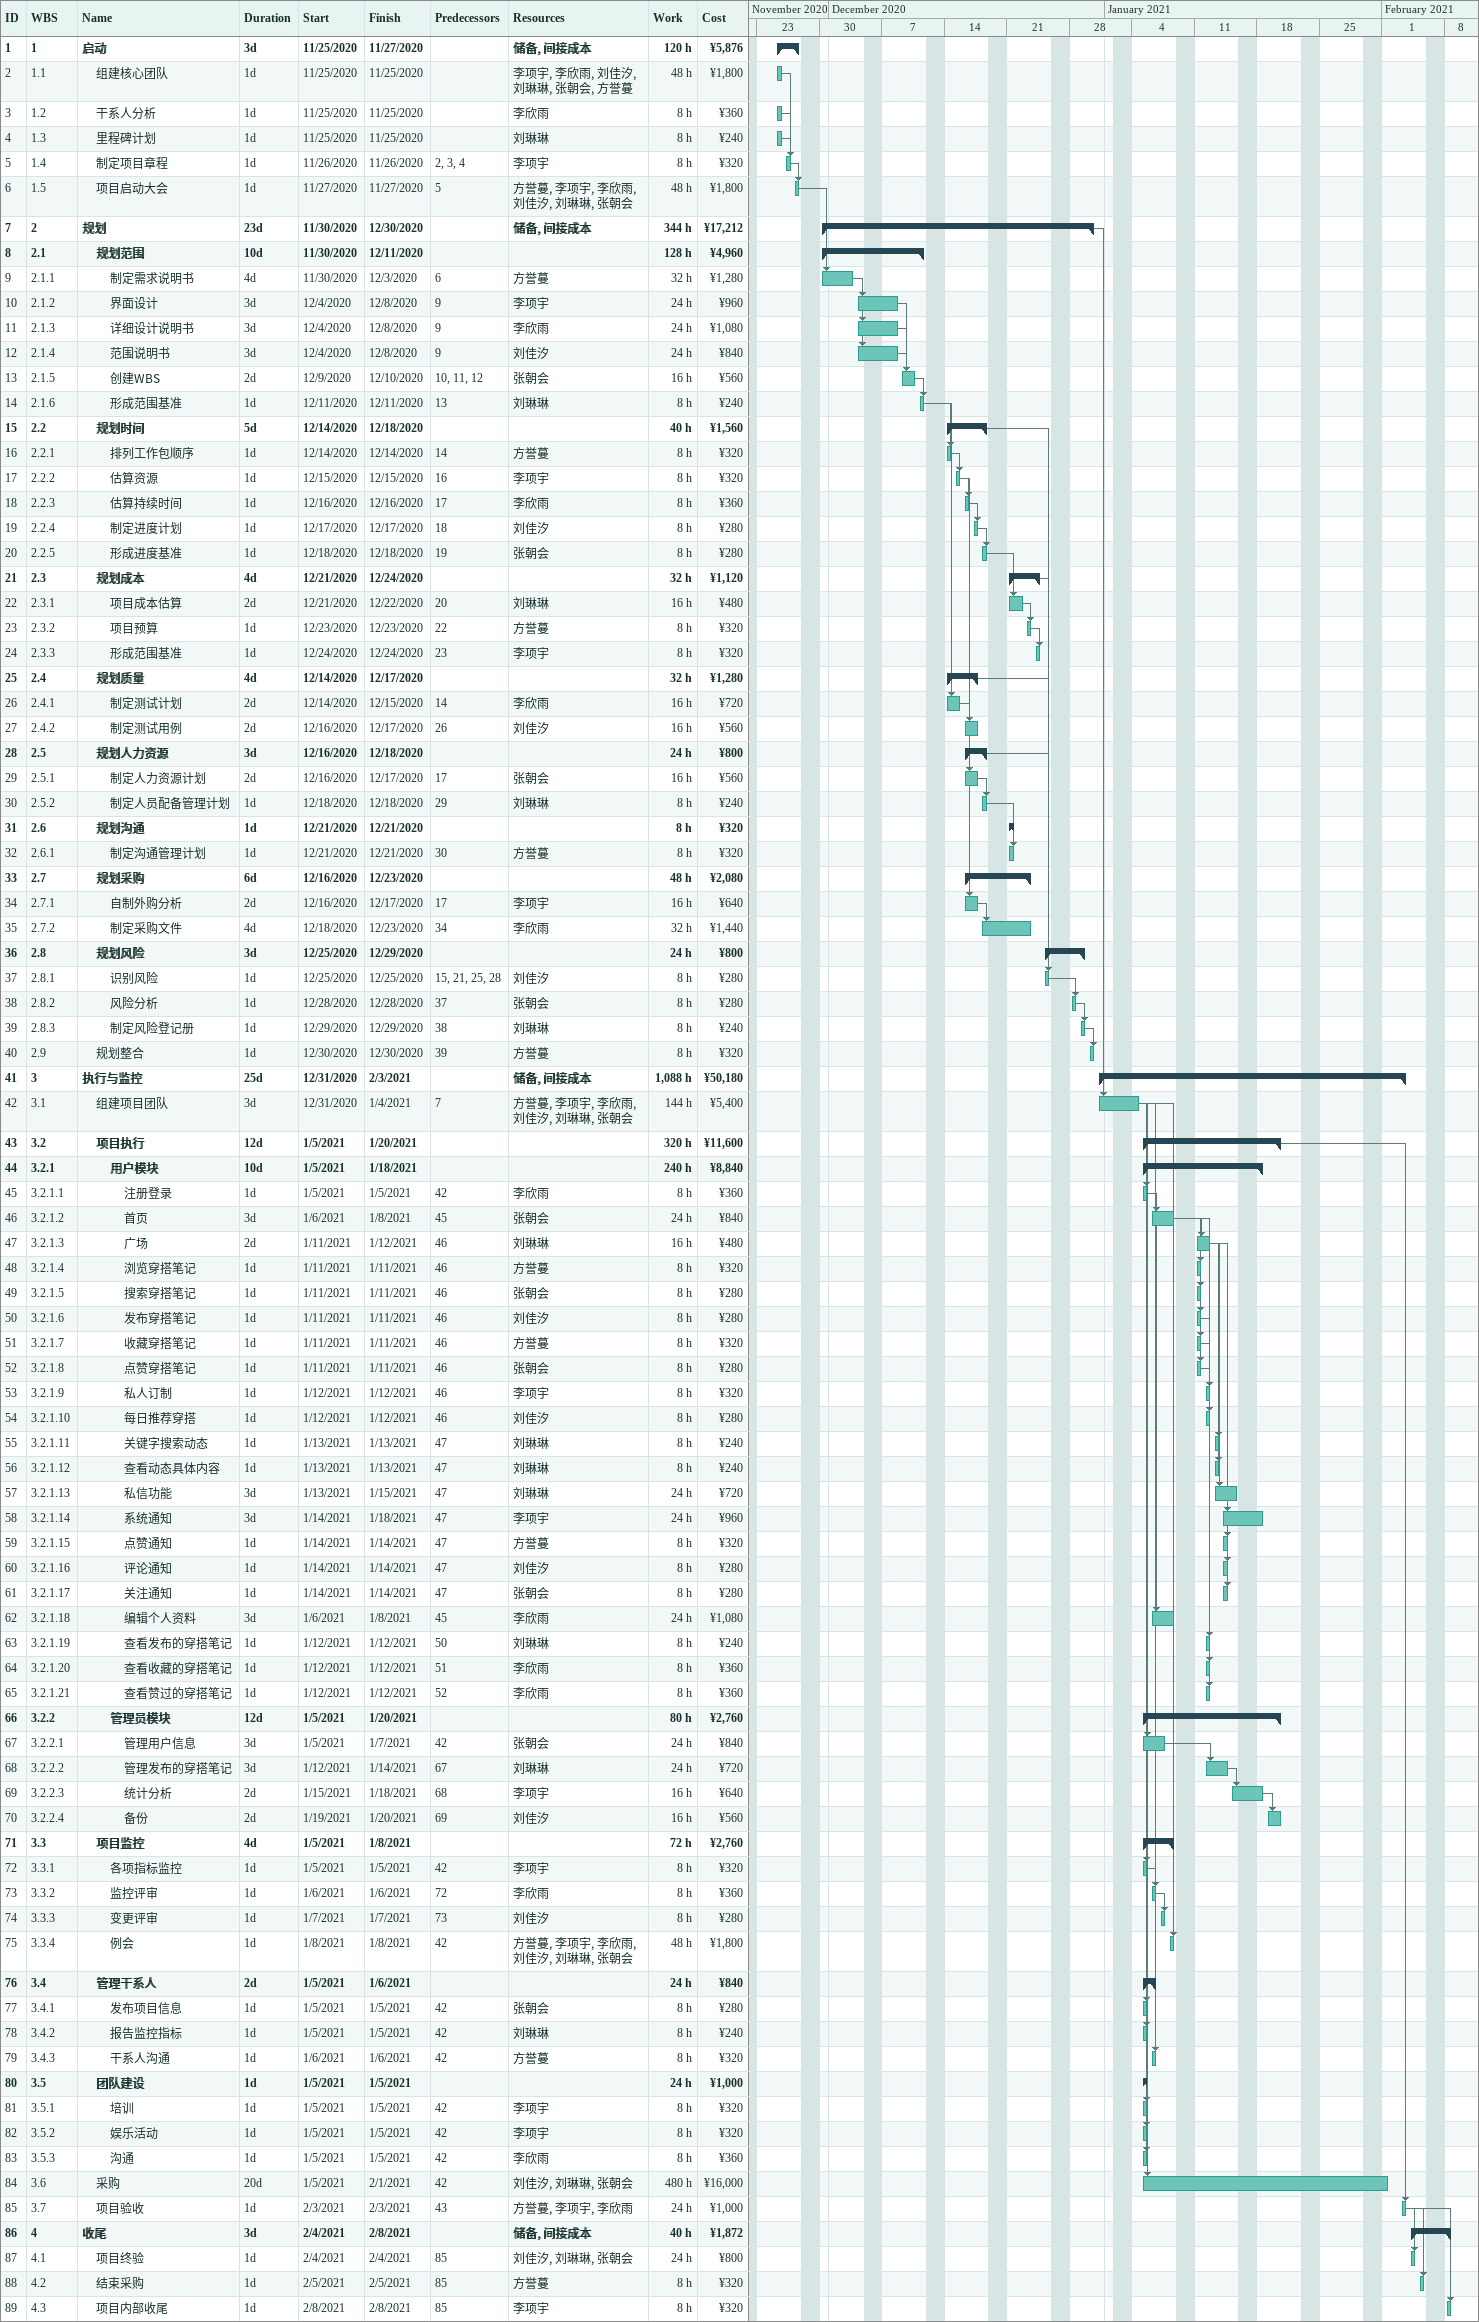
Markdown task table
| ID | WBS | Task | Duration | Start | Finish | Predecessors | Resources | Work (h) | Cost (¥) |
|---|---|---|---|---|---|---|---|---|---|
| 1 | 1 | **启动** | 3d | 2020-11-25 | 2020-11-27 |  | 储备, 间接成本 | 120 | 5876 |
| 2 | 1.1 | 组建核心团队 | 1d | 2020-11-25 | 2020-11-25 |  | 李项宇, 李欣雨, 刘佳汐, 刘琳琳, 张朝会, 方誉蔓 | 48 | 1800 |
| 3 | 1.2 | 干系人分析 | 1d | 2020-11-25 | 2020-11-25 |  | 李欣雨 | 8 | 360 |
| 4 | 1.3 | 里程碑计划 | 1d | 2020-11-25 | 2020-11-25 |  | 刘琳琳 | 8 | 240 |
| 5 | 1.4 | 制定项目章程 | 1d | 2020-11-26 | 2020-11-26 | 2, 3, 4 | 李项宇 | 8 | 320 |
| 6 | 1.5 | 项目启动大会 | 1d | 2020-11-27 | 2020-11-27 | 5 | 方誉蔓, 李项宇, 李欣雨, 刘佳汐, 刘琳琳, 张朝会 | 48 | 1800 |
| 7 | 2 | **规划** | 23d | 2020-11-30 | 2020-12-30 |  | 储备, 间接成本 | 344 | 17212 |
| 8 | 2.1 | **规划范围** | 10d | 2020-11-30 | 2020-12-11 |  |  | 128 | 4960 |
| 9 | 2.1.1 | 制定需求说明书 | 4d | 2020-11-30 | 2020-12-03 | 6 | 方誉蔓 | 32 | 1280 |
| 10 | 2.1.2 | 界面设计 | 3d | 2020-12-04 | 2020-12-08 | 9 | 李项宇 | 24 | 960 |
| 11 | 2.1.3 | 详细设计说明书 | 3d | 2020-12-04 | 2020-12-08 | 9 | 李欣雨 | 24 | 1080 |
| 12 | 2.1.4 | 范围说明书 | 3d | 2020-12-04 | 2020-12-08 | 9 | 刘佳汐 | 24 | 840 |
| 13 | 2.1.5 | 创建WBS | 2d | 2020-12-09 | 2020-12-10 | 10, 11, 12 | 张朝会 | 16 | 560 |
| 14 | 2.1.6 | 形成范围基准 | 1d | 2020-12-11 | 2020-12-11 | 13 | 刘琳琳 | 8 | 240 |
| 15 | 2.2 | **规划时间** | 5d | 2020-12-14 | 2020-12-18 |  |  | 40 | 1560 |
| 16 | 2.2.1 | 排列工作包顺序 | 1d | 2020-12-14 | 2020-12-14 | 14 | 方誉蔓 | 8 | 320 |
| 17 | 2.2.2 | 估算资源 | 1d | 2020-12-15 | 2020-12-15 | 16 | 李项宇 | 8 | 320 |
| 18 | 2.2.3 | 估算持续时间 | 1d | 2020-12-16 | 2020-12-16 | 17 | 李欣雨 | 8 | 360 |
| 19 | 2.2.4 | 制定进度计划 | 1d | 2020-12-17 | 2020-12-17 | 18 | 刘佳汐 | 8 | 280 |
| 20 | 2.2.5 | 形成进度基准 | 1d | 2020-12-18 | 2020-12-18 | 19 | 张朝会 | 8 | 280 |
| 21 | 2.3 | **规划成本** | 4d | 2020-12-21 | 2020-12-24 |  |  | 32 | 1120 |
| 22 | 2.3.1 | 项目成本估算 | 2d | 2020-12-21 | 2020-12-22 | 20 | 刘琳琳 | 16 | 480 |
| 23 | 2.3.2 | 项目预算 | 1d | 2020-12-23 | 2020-12-23 | 22 | 方誉蔓 | 8 | 320 |
| 24 | 2.3.3 | 形成范围基准 | 1d | 2020-12-24 | 2020-12-24 | 23 | 李项宇 | 8 | 320 |
| 25 | 2.4 | **规划质量** | 4d | 2020-12-14 | 2020-12-17 |  |  | 32 | 1280 |
| 26 | 2.4.1 | 制定测试计划 | 2d | 2020-12-14 | 2020-12-15 | 14 | 李欣雨 | 16 | 720 |
| 27 | 2.4.2 | 制定测试用例 | 2d | 2020-12-16 | 2020-12-17 | 26 | 刘佳汐 | 16 | 560 |
| 28 | 2.5 | **规划人力资源** | 3d | 2020-12-16 | 2020-12-18 |  |  | 24 | 800 |
| 29 | 2.5.1 | 制定人力资源计划 | 2d | 2020-12-16 | 2020-12-17 | 17 | 张朝会 | 16 | 560 |
| 30 | 2.5.2 | 制定人员配备管理计划 | 1d | 2020-12-18 | 2020-12-18 | 29 | 刘琳琳 | 8 | 240 |
| 31 | 2.6 | **规划沟通** | 1d | 2020-12-21 | 2020-12-21 |  |  | 8 | 320 |
| 32 | 2.6.1 | 制定沟通管理计划 | 1d | 2020-12-21 | 2020-12-21 | 30 | 方誉蔓 | 8 | 320 |
| 33 | 2.7 | **规划采购** | 6d | 2020-12-16 | 2020-12-23 |  |  | 48 | 2080 |
| 34 | 2.7.1 | 自制外购分析 | 2d | 2020-12-16 | 2020-12-17 | 17 | 李项宇 | 16 | 640 |
| 35 | 2.7.2 | 制定采购文件 | 4d | 2020-12-18 | 2020-12-23 | 34 | 李欣雨 | 32 | 1440 |
| 36 | 2.8 | **规划风险** | 3d | 2020-12-25 | 2020-12-29 |  |  | 24 | 800 |
| 37 | 2.8.1 | 识别风险 | 1d | 2020-12-25 | 2020-12-25 | 15, 21, 25, 28 | 刘佳汐 | 8 | 280 |
| 38 | 2.8.2 | 风险分析 | 1d | 2020-12-28 | 2020-12-28 | 37 | 张朝会 | 8 | 280 |
| 39 | 2.8.3 | 制定风险登记册 | 1d | 2020-12-29 | 2020-12-29 | 38 | 刘琳琳 | 8 | 240 |
| 40 | 2.9 | 规划整合 | 1d | 2020-12-30 | 2020-12-30 | 39 | 方誉蔓 | 8 | 320 |
| 41 | 3 | **执行与监控** | 25d | 2020-12-31 | 2021-02-03 |  | 储备, 间接成本 | 1088 | 50180 |
| 42 | 3.1 | 组建项目团队 | 3d | 2020-12-31 | 2021-01-04 | 7 | 方誉蔓, 李项宇, 李欣雨, 刘佳汐, 刘琳琳, 张朝会 | 144 | 5400 |
| 43 | 3.2 | **项目执行** | 12d | 2021-01-05 | 2021-01-20 |  |  | 320 | 11600 |
| 44 | 3.2.1 | **用户模块** | 10d | 2021-01-05 | 2021-01-18 |  |  | 240 | 8840 |
| 45 | 3.2.1.1 | 注册登录 | 1d | 2021-01-05 | 2021-01-05 | 42 | 李欣雨 | 8 | 360 |
| 46 | 3.2.1.2 | 首页 | 3d | 2021-01-06 | 2021-01-08 | 45 | 张朝会 | 24 | 840 |
| 47 | 3.2.1.3 | 广场 | 2d | 2021-01-11 | 2021-01-12 | 46 | 刘琳琳 | 16 | 480 |
| 48 | 3.2.1.4 | 浏览穿搭笔记 | 1d | 2021-01-11 | 2021-01-11 | 46 | 方誉蔓 | 8 | 320 |
| 49 | 3.2.1.5 | 搜索穿搭笔记 | 1d | 2021-01-11 | 2021-01-11 | 46 | 张朝会 | 8 | 280 |
| 50 | 3.2.1.6 | 发布穿搭笔记 | 1d | 2021-01-11 | 2021-01-11 | 46 | 刘佳汐 | 8 | 280 |
| 51 | 3.2.1.7 | 收藏穿搭笔记 | 1d | 2021-01-11 | 2021-01-11 | 46 | 方誉蔓 | 8 | 320 |
| 52 | 3.2.1.8 | 点赞穿搭笔记 | 1d | 2021-01-11 | 2021-01-11 | 46 | 张朝会 | 8 | 280 |
| 53 | 3.2.1.9 | 私人订制 | 1d | 2021-01-12 | 2021-01-12 | 46 | 李项宇 | 8 | 320 |
| 54 | 3.2.1.10 | 每日推荐穿搭 | 1d | 2021-01-12 | 2021-01-12 | 46 | 刘佳汐 | 8 | 280 |
| 55 | 3.2.1.11 | 关键字搜索动态 | 1d | 2021-01-13 | 2021-01-13 | 47 | 刘琳琳 | 8 | 240 |
| 56 | 3.2.1.12 | 查看动态具体内容 | 1d | 2021-01-13 | 2021-01-13 | 47 | 刘琳琳 | 8 | 240 |
| 57 | 3.2.1.13 | 私信功能 | 3d | 2021-01-13 | 2021-01-15 | 47 | 刘琳琳 | 24 | 720 |
| 58 | 3.2.1.14 | 系统通知 | 3d | 2021-01-14 | 2021-01-18 | 47 | 李项宇 | 24 | 960 |
| 59 | 3.2.1.15 | 点赞通知 | 1d | 2021-01-14 | 2021-01-14 | 47 | 方誉蔓 | 8 | 320 |
| 60 | 3.2.1.16 | 评论通知 | 1d | 2021-01-14 | 2021-01-14 | 47 | 刘佳汐 | 8 | 280 |
| 61 | 3.2.1.17 | 关注通知 | 1d | 2021-01-14 | 2021-01-14 | 47 | 张朝会 | 8 | 280 |
| 62 | 3.2.1.18 | 编辑个人资料 | 3d | 2021-01-06 | 2021-01-08 | 45 | 李欣雨 | 24 | 1080 |
| 63 | 3.2.1.19 | 查看发布的穿搭笔记 | 1d | 2021-01-12 | 2021-01-12 | 50 | 刘琳琳 | 8 | 240 |
| 64 | 3.2.1.20 | 查看收藏的穿搭笔记 | 1d | 2021-01-12 | 2021-01-12 | 51 | 李欣雨 | 8 | 360 |
| 65 | 3.2.1.21 | 查看赞过的穿搭笔记 | 1d | 2021-01-12 | 2021-01-12 | 52 | 李欣雨 | 8 | 360 |
| 66 | 3.2.2 | **管理员模块** | 12d | 2021-01-05 | 2021-01-20 |  |  | 80 | 2760 |
| 67 | 3.2.2.1 | 管理用户信息 | 3d | 2021-01-05 | 2021-01-07 | 42 | 张朝会 | 24 | 840 |
| 68 | 3.2.2.2 | 管理发布的穿搭笔记 | 3d | 2021-01-12 | 2021-01-14 | 67 | 刘琳琳 | 24 | 720 |
| 69 | 3.2.2.3 | 统计分析 | 2d | 2021-01-15 | 2021-01-18 | 68 | 李项宇 | 16 | 640 |
| 70 | 3.2.2.4 | 备份 | 2d | 2021-01-19 | 2021-01-20 | 69 | 刘佳汐 | 16 | 560 |
| 71 | 3.3 | **项目监控** | 4d | 2021-01-05 | 2021-01-08 |  |  | 72 | 2760 |
| 72 | 3.3.1 | 各项指标监控 | 1d | 2021-01-05 | 2021-01-05 | 42 | 李项宇 | 8 | 320 |
| 73 | 3.3.2 | 监控评审 | 1d | 2021-01-06 | 2021-01-06 | 72 | 李欣雨 | 8 | 360 |
| 74 | 3.3.3 | 变更评审 | 1d | 2021-01-07 | 2021-01-07 | 73 | 刘佳汐 | 8 | 280 |
| 75 | 3.3.4 | 例会 | 1d | 2021-01-08 | 2021-01-08 | 42 | 方誉蔓, 李项宇, 李欣雨, 刘佳汐, 刘琳琳, 张朝会 | 48 | 1800 |
| 76 | 3.4 | **管理干系人** | 2d | 2021-01-05 | 2021-01-06 |  |  | 24 | 840 |
| 77 | 3.4.1 | 发布项目信息 | 1d | 2021-01-05 | 2021-01-05 | 42 | 张朝会 | 8 | 280 |
| 78 | 3.4.2 | 报告监控指标 | 1d | 2021-01-05 | 2021-01-05 | 42 | 刘琳琳 | 8 | 240 |
| 79 | 3.4.3 | 干系人沟通 | 1d | 2021-01-06 | 2021-01-06 | 42 | 方誉蔓 | 8 | 320 |
| 80 | 3.5 | **团队建设** | 1d | 2021-01-05 | 2021-01-05 |  |  | 24 | 1000 |
| 81 | 3.5.1 | 培训 | 1d | 2021-01-05 | 2021-01-05 | 42 | 李项宇 | 8 | 320 |
| 82 | 3.5.2 | 娱乐活动 | 1d | 2021-01-05 | 2021-01-05 | 42 | 李项宇 | 8 | 320 |
| 83 | 3.5.3 | 沟通 | 1d | 2021-01-05 | 2021-01-05 | 42 | 李欣雨 | 8 | 360 |
| 84 | 3.6 | 采购 | 20d | 2021-01-05 | 2021-02-01 | 42 | 刘佳汐, 刘琳琳, 张朝会 | 480 | 16000 |
| 85 | 3.7 | 项目验收 | 1d | 2021-02-03 | 2021-02-03 | 43 | 方誉蔓, 李项宇, 李欣雨 | 24 | 1000 |
| 86 | 4 | **收尾** | 3d | 2021-02-04 | 2021-02-08 |  | 储备, 间接成本 | 40 | 1872 |
| 87 | 4.1 | 项目终验 | 1d | 2021-02-04 | 2021-02-04 | 85 | 刘佳汐, 刘琳琳, 张朝会 | 24 | 800 |
| 88 | 4.2 | 结束采购 | 1d | 2021-02-05 | 2021-02-05 | 85 | 方誉蔓 | 8 | 320 |
| 89 | 4.3 | 项目内部收尾 | 1d | 2021-02-08 | 2021-02-08 | 85 | 李项宇 | 8 | 320 |
